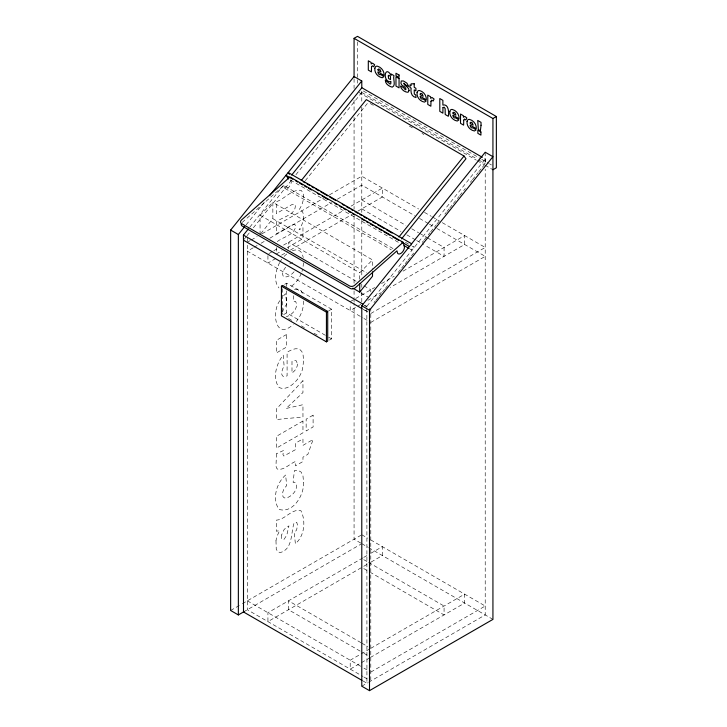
<?xml version="1.0" encoding="UTF-8"?>
<svg xmlns="http://www.w3.org/2000/svg" width="727" height="727" viewBox="0 0 727 727"><rect width="100%" height="100%" fill="white"/><g stroke="black" fill="none" stroke-linecap="round" stroke-linejoin="round"><path stroke-width="0.55" stroke-dasharray="3.63 2.73" d="M295.907 174.716L361.801 92.465L361.828 90.575M482.401 167.265L485.236 163.729L485.291 159.004L483.328 157.877M303.559 300.996C303.75 308.457 301.005 315.691 296.352 321.47M303.495 262.783L302.941 267.69M293.699 295.707L293.117 301.087L295.689 301.496C298.761 307.966 292.345 314.9 286.338 316.699M282.612 312.21L283.557 308.475L286.72 304.286L285.611 293.708L282.785 296.571M301.95 271.471L302.568 269.608M279.631 262.547C275.869 270.053 273.134 280.849 278.959 287.956M301.332 273.325C298.906 279.059 294.98 284.284 289.555 287.465M279.859 300.678C271.498 311.51 274.897 341.136 293.272 324.469M244.172 239.283L246.299 236.629M247.007 235.748L249.843 232.204M253.387 227.787L291.654 180.023M373.987 302.586L375.405 300.814M376.113 299.933L378.24 297.279M378.949 296.389L381.775 292.854M382.484 291.972L384.61 289.319M385.319 288.437L388.154 284.893M398.078 272.516L400.913 268.972M401.622 268.09L404.457 264.555M405.166 263.674L407.284 261.02M407.992 260.13L410.828 256.595M411.537 255.713L413.663 253.06M422.169 242.445L423.587 240.673M424.295 239.792L429.966 232.713M430.675 231.831L436.336 224.752M437.045 223.871L439.88 220.336M444.842 214.138L446.26 212.375M446.969 211.493L449.095 208.84M449.804 207.949L452.639 204.414M453.348 203.533L459.019 196.454M459.728 195.572L465.389 188.493M470.351 182.304L471.768 180.532M472.477 179.651L478.148 172.572M478.857 171.69L481.692 168.155M246.162 224.816L264.601 201.87M249.797 227.151L283.13 185.685M260.784 233.694L272.852 218.673L272.852 202.37L372.515 259.902L372.515 268.599M305.276 180.687L368.244 102.362M363.009 680.963L366.926 683.226L366.844 306.358L485.291 159.004M294.09 271.762C291.7 274.579 288.174 277.287 284.312 277.005L283.03 275.86L282.603 273.797L283.021 271.235L285.747 266.982M260.066 234.585L260.066 215.219L272.852 202.37M359.729 279.204L359.729 272.752L372.515 259.902M242.209 222.417L283.812 185.521L393.053 248.589M250.288 240.564L247.353 242.255L247.353 609.735L362.946 676.473M251.269 240.001L257.14 236.611M262.029 233.785L323.642 198.217M329.513 194.827L361.782 176.188L418.607 208.994M253.223 247.78L247.353 251.16L362.946 317.899M254.205 247.207L257.14 245.517M261.048 243.263L264.964 241M269.853 238.174L331.467 202.606M337.337 199.216L361.782 185.094L414.681 215.637M277.278 241.6C283.048 236.802 294.462 235.266 295.607 226.388L294.989 224.57L293.372 224.198L276.305 233.821L276.305 221.999C281.894 216.919 296.589 214.938 295.207 204.823L294.171 204.087L291.491 204.823L276.305 213.593L276.305 201.761C284.557 198.971 291.763 189.211 301.014 190.283L302.923 192.501C304.677 198.571 302.368 204.787 299.07 209.867L302.432 211.43C305.158 217.537 302.532 224.57 299.07 229.832L302.959 227.587L302.959 238.601L286.774 247.943M268.908 253.569L272.825 251.306M273.797 250.742L277.723 248.48M283.575 245.099L343.235 210.657M351.059 206.141L382.357 188.066L382.357 196.972L357.902 211.094M276.305 253.987L282.012 250.697M275.76 258.512L267.927 263.038L267.927 254.132M281.622 255.132L287.519 251.733M290.418 250.052L352.041 214.483M284.639 284.321L286.574 283.212L331.567 309.193L331.567 338.882L328.677 340.554M283.675 314.573L286.574 312.901L327.659 336.628M328.677 310.865L331.567 309.193M350.214 301.641L374.669 287.528M381.511 283.575L394.225 276.233M403.031 271.153L464.644 235.575L464.644 244.481L390.317 287.401M360.992 304.331L350.214 310.547L350.214 303.868M367.817 300.387L381.511 292.481M370.788 313.519L485.218 247.453L440.153 221.435M370.788 322.424L485.218 256.358L437.218 228.651M230.641 610.48L241.419 604.255M242.4 603.692L360.81 535.326M243.5 611.961L360.81 544.232M362.8 557.936L267.927 612.707L267.927 621.612L362.8 566.842M363.745 557.391L369.643 553.983M370.606 553.429L382.357 546.64L382.357 555.546L370.606 562.334M363.745 566.297L369.643 562.889M369.77 648.92L350.214 660.216L350.214 669.122L369.77 657.826M370.752 648.357L464.644 594.15L464.644 603.056L370.752 657.263M370.788 672.093L485.218 606.027L368.644 538.725M361.782 686.197L367.662 682.798M368.644 682.235L485.218 614.933L485.218 169.246M289.682 263.883L292.699 262.556M292.336 250.742L294.744 250.061A18.021 10.405 -60 0 1 302.405 254.341L303.268 257.612M294.399 289.246L298.352 289.146L301.223 290.855L302.977 294.699M363.364 90.993L480.711 158.75M481.692 159.313L488.535 163.266M489.516 163.829L491.47 164.956M361.801 92.465L477.394 159.204M478.375 159.767L485.236 163.729M358.956 92.411L476.303 160.158M477.285 160.722L484.127 164.675M485.109 165.238L491.952 169.191M370.197 103.488L374.105 105.751M409.283 126.053L413.19 128.315M421.987 133.395L423.941 134.522M424.477 212.384L431.338 216.346M432.32 216.91L439.172 220.872M419.579 218.463L428.403 223.562M429.375 224.125L436.236 228.078M361.782 199.943L405.866 225.397M411.746 228.787L418.607 232.749M419.579 233.312L426.44 237.275M427.421 237.838L444.07 247.453L444.07 256.358L424.477 245.044M361.782 208.849L400.968 231.477M406.847 234.866L415.662 239.955M416.644 240.528L423.505 244.481M405.412 242.336L411.291 245.726M412.264 246.299L414.226 247.425L412.945 245.599M290.5 180.087L400.241 243.409M410.037 249.07L412 250.197L409.428 246.544M284.966 188.42L391.28 249.806M272.852 218.673L366.653 272.825M260.066 215.219L359.729 272.752M356.094 281.276L288.501 242.255L288.501 248.934M363.927 285.802L370.788 289.764L370.788 291.99M360.992 293.017L368.825 297.543M364.881 305.222L366.844 306.358M363.927 305.285L370.788 309.248L370.788 680.999M364.909 310.129L369.807 312.955M363.009 309.211L366.926 311.474M363.927 318.471L367.844 320.725M328.64 337.192L331.567 338.882M288.583 318.517L292.499 320.78M301.296 325.86L305.213 328.122M314.019 333.202L317.935 335.465M361.782 534.763L367.662 538.162M360.819 543.114L354.067 539.216L354.067 303.332M361.782 543.669L367.662 547.067M368.644 547.631L492.933 619.386M363.745 559.645L367.662 561.907M368.644 562.48L444.07 606.027L444.07 614.933L370.606 572.512M363.745 568.559L369.625 571.949M360.992 642.686L288.501 600.829L288.501 609.735L362.946 652.719M361.973 643.25L367.844 646.639M363.927 653.291L369.807 656.681M247.353 600.829L362.946 667.568M363.927 668.131L369.807 671.53M363.927 677.037L369.807 680.436M290.773 179.96L291.309 181.95A5.253 3.035 -60 0 1 288.555 187.457A5.253 3.035 -60 0 1 284.475 188.002L283.812 185.521M282.53 312.964L282.812 314.491M485.218 152.234L485.218 164.711M361.782 91.184L361.782 101.389M361.782 107.06L361.782 213.656M361.782 220.463L361.782 277.169M361.782 283.975L361.782 287.374M361.782 291.909L361.782 302.114M357.502 41.921L357.502 78.698M357.502 79.806L357.502 83.151M354.067 78.789L354.067 88.476M354.067 100.335L354.067 112.812M354.067 117.347L354.067 209.203M354.067 216.01L354.067 284.057M354.067 290.855L354.067 297.661M354.067 298.797L354.067 302.196M286.574 283.212L286.574 286.511M286.574 290.909L286.574 312.901M282.712 288.737L282.712 314.028M276.305 247.543L276.305 252.914M247.353 237.983L247.353 241.382M280.113 261.702A18.275 10.551 -60 0 1 281.731 259.275M284.112 256.422A18.275 10.551 -60 0 1 286.774 254.014M303.559 360.965L302.596 368.78A18.184 10.496 -60 0 1 297.616 379.185C293.408 384.465 286.247 390.681 279.123 387.546C272.062 378.213 276.287 363.627 283.203 355.121L284.13 366.208L282.449 369.234L281.694 372.978A6.843 3.953 -60 0 0 284.948 376.55L287.092 375.859L287.092 352.213C290.891 350.16 295.344 347.442 299.706 349.387L301.832 351.532L303.123 355.303L303.559 360.965M303.559 482.31C304.322 494.869 293.135 513.753 279.023 509.4C271.78 498.976 276.478 483.046 285.611 475.022L286.72 485.6C283.784 488.326 281.676 492.533 282.957 496.568L284.23 497.868L286.338 498.004C292.345 496.214 298.761 489.271 295.689 482.81L293.117 482.392L294.399 470.56L298.352 470.46L301.223 472.168L302.977 476.003L303.559 482.31M275.978 540.679L276.251 549.258L277.905 551.82L280.377 552.538C293.054 548.958 290.727 532.8 294.099 522.895L296.734 522.277L297.488 524.994L296.68 529.81L294.326 533L295.353 543.678C304.613 536.163 306.012 520.587 300.896 510.681C291.781 508.337 285.275 519.723 276.305 520.159L276.305 531.228L279.568 530.619L276.805 536.826L275.978 540.679M276.533 453.684L275.942 466.025L276.678 468.27L277.914 469.369C284.521 469.987 289.709 463.744 295.507 461.481L295.507 465.834L302.959 461.527L302.959 457.183L307.848 454.357L313.101 439.499L302.959 445.36L302.959 438.863L295.507 443.17L295.507 449.659L283.784 456.047L282.93 454.511L283.585 450.486L276.533 453.684M281.576 534.999L281.567 538.571L282.14 539.434L284.112 539.27L286.801 535.117L288.955 525.866L284.221 529.311L281.576 534.999M297.507 363.963C297.325 367.689 295.026 370.961 291.99 373.006L291.99 361.383L294.535 360.547L296.234 360.774L297.507 363.963M302.959 380.639L276.305 409.101L276.305 419.561L302.959 416.98L302.959 404.694L286.065 408.474L302.959 392.553L302.959 380.639M286.547 334.475L276.305 340.381L276.305 352.995L286.547 347.079L286.547 334.475M302.959 421.015L276.305 436.4L276.305 448.195L302.959 432.81L302.959 421.015M313.101 415.153L306.149 419.17L306.149 430.966L313.101 426.949L313.101 415.153"/><path stroke-width="1.09" d="M244.236 611.543L238.356 614.933L230.641 610.48L230.641 230.068L354.067 76.526L361.782 80.979L361.782 87.776M238.356 614.933L238.356 234.521L244.735 226.579M269.572 195.699L361.782 80.979M362.028 308.639L243.463 240.164L243.409 235.094L248.38 228.914M291.645 175.098L361.855 87.74L482.346 157.314M301.223 180.587L366.317 99.617L464.026 156.032L465.962 158.777L401.577 238.865M398.941 237.002L464.026 156.032M352.886 288.165L359.729 292.118L372.515 276.205L372.515 271.862M361.782 305.785L485.218 152.234L492.933 156.696L369.498 310.238L369.498 690.65L361.782 686.197L361.782 305.785L369.498 310.238M403.121 242.3L354.685 285.257A3.635 2.572 -15 0 1 349.632 285.975L241.628 223.616A3.635 2.572 -15 0 1 241.546 219.927L289.982 176.979L403.121 242.3L404.457 247.271A5.253 3.035 -60 0 1 401.704 252.787A5.253 3.035 -60 0 1 397.624 253.332L396.96 250.842L355.358 287.738A3.635 2.572 -15 0 1 350.296 288.455L242.3 226.097A3.635 2.572 -15 0 1 241.309 223.716M354.067 77.335L354.067 38.331L357.502 36.35L496.359 116.52L496.359 167.783L492.933 169.764M354.067 38.331L492.933 118.501L496.359 116.52M281.431 286.184L282.712 285.438L327.713 311.42L327.713 341.108L326.432 341.854L281.431 315.872L281.431 286.184L326.432 312.156L327.713 311.42M369.498 690.65L492.933 619.386L492.933 118.501M411.655 243.772L288.192 172.526L289.482 174.353M303.177 181.714L305.14 182.84M307.094 183.976L310.02 185.667M311.974 186.794L313.928 187.92M315.882 189.047L318.817 190.747M320.771 191.873L327.613 195.817M329.567 196.944L335.429 200.334M342.272 204.278L344.225 205.414M346.179 206.541L349.105 208.231M351.059 209.358L353.013 210.485M354.967 211.621L357.902 213.311M359.856 214.438L361.81 215.565M363.764 216.691L366.699 218.382M368.653 219.518L370.606 220.644M372.56 221.771L375.495 223.462M377.449 224.588L384.283 228.542M386.237 229.668L392.107 233.058M292.827 179.251L285.965 175.298L288.537 178.951M295.771 180.95L297.725 182.077M299.688 183.213L302.623 184.903M304.586 186.039L306.549 187.166M308.502 188.302L311.447 189.992M317.326 193.391L319.28 194.518M322.225 196.217L328.104 199.607M334.965 203.569L336.919 204.696M339.863 206.395L341.817 207.522M343.78 208.658L345.743 209.785M348.678 211.484L350.641 212.611M352.595 213.747L354.558 214.874M361.419 218.836L364.354 220.526M366.317 221.662L368.28 222.789M370.234 223.925L373.178 225.615M375.132 226.751L377.095 227.878M379.058 229.014L381.993 230.704M383.956 231.84L389.836 235.23M392.771 236.929L398.65 240.319M401.595 242.018L409.428 246.544M404.167 245.671L409.065 248.498M243.409 235.094L362.927 304.095M230.641 230.068L238.356 234.521M362.028 680.399L243.5 611.961L243.5 240.21M359.729 283.512L359.729 292.118M326.432 312.156L326.432 341.854M385.365 80.161C385.192 83.923 389.009 86.322 392.216 87.167C396.369 85.613 392.635 78.67 393.998 75.635L391.108 73.972L391.108 75.344C384.965 64.639 382.284 80.879 389.981 81.797L390.89 81.424L390.808 83.65L390.145 84.141L385.365 80.161M371.524 66.966L371.406 71.882L368.307 70.101L368.307 60.804L371.197 62.477L371.197 63.994L372.551 63.14L374.641 64.748L373.687 66.73L372.288 65.803L371.524 66.966M430.984 101.289L430.866 106.215L427.767 104.424L427.767 95.137L430.648 96.8L430.648 98.327L432.011 97.463L434.101 99.072L433.147 101.062L431.738 100.135L430.984 101.289M463.735 120.2L463.617 125.126L460.518 123.336L460.518 114.048L463.408 115.711L463.408 117.238L464.762 116.375L466.852 117.983L465.898 119.973L464.498 119.046L463.735 120.2M374.85 68.211C374.241 72.709 377.858 77.044 382.238 77.744L383.92 76.708L380.884 74.627L379.485 74.672A2.063 1.19 60 0 1 378.058 72.709L377.913 71.882L384.092 75.454C384.419 71.264 381.457 67.248 377.422 66.202A5.489 3.172 60 0 0 375.459 66.802L374.85 68.211M417.08 92.593C416.462 97.091 420.079 101.426 424.459 102.116L426.14 101.08L423.105 99.008L421.705 99.045A2.063 1.19 60 0 1 420.279 97.091L420.133 96.264L426.322 99.826C426.649 95.637 423.677 91.629 419.652 90.575A5.489 3.172 60 0 0 417.68 91.175L417.08 92.593M449.831 111.504C449.222 116.002 452.839 120.337 457.219 121.027L458.901 119.991L455.865 117.919L454.457 117.956A2.063 1.19 60 0 1 453.03 116.002L452.894 115.175L459.073 118.737C459.4 114.548 456.438 110.54 452.403 109.486A5.489 3.172 60 0 0 450.431 110.086L449.831 111.504M467.061 121.454C466.452 125.953 470.069 130.278 474.449 130.978L476.13 129.942L473.095 127.87L471.696 127.907A2.063 1.19 60 0 1 470.269 125.953L470.124 125.117L476.303 128.688C476.63 124.499 473.668 120.491 469.633 119.437A5.489 3.172 60 0 0 467.67 120.037L467.061 121.454M442.961 107.669L442.879 113.148L439.799 111.367L439.799 98.545L442.879 100.326L442.879 105.051C448.65 103.552 449.15 112.776 448.305 116.284L445.206 114.493L445.133 108.596L444.133 107.169L442.961 107.669M388.291 75.872L388.582 78.507L390.517 79.616L390.499 76.535L388.972 75.235L388.291 75.872M481.029 125.271L480.393 130.778L478.357 129.597L477.73 120.446L481.029 122.354L481.029 125.271M409.028 90.602L408.065 92.293C404.675 92.265 401.186 89.485 400.477 86.104L403.54 87.531C406.866 92.938 407.011 87.013 402.304 85.559A3.335 1.927 60 0 1 400.931 83.132L401.286 80.961L403.503 80.997L406.856 83.105L408.756 86.44L405.839 85.077L403.812 83.196C403.794 86.013 409.474 86.931 409.028 90.602M378.049 69.528L377.922 70.183L380.957 71.937L380.021 69.583L378.785 68.929L378.049 69.528M420.27 93.901L420.142 94.555L423.178 96.309L422.251 93.965L421.015 93.301L420.27 93.901M453.03 112.812L452.903 113.467L455.938 115.22L455.002 112.876L453.766 112.212L453.03 112.812M470.26 122.763L470.133 123.417L473.168 125.171L472.241 122.827L471.005 122.163L470.26 122.763M414.217 83.787L411.128 83.823L411.128 85.532L409.992 84.877L409.992 87.476L411.128 88.131C410.428 92.029 411.455 96.791 416.035 97.572L415.808 94.983L414.317 94.056L414.217 89.912L415.917 90.893L415.917 88.294L414.217 87.313L414.217 83.787M399.059 75.026L395.97 73.245L395.97 75.672L399.059 77.453L399.059 75.026M399.059 78.561L395.97 76.78L395.97 86.068L399.059 87.849L399.059 78.561M480.92 131.978L477.848 130.197L477.848 133.341L480.92 135.113L480.92 131.978"/></g></svg>
